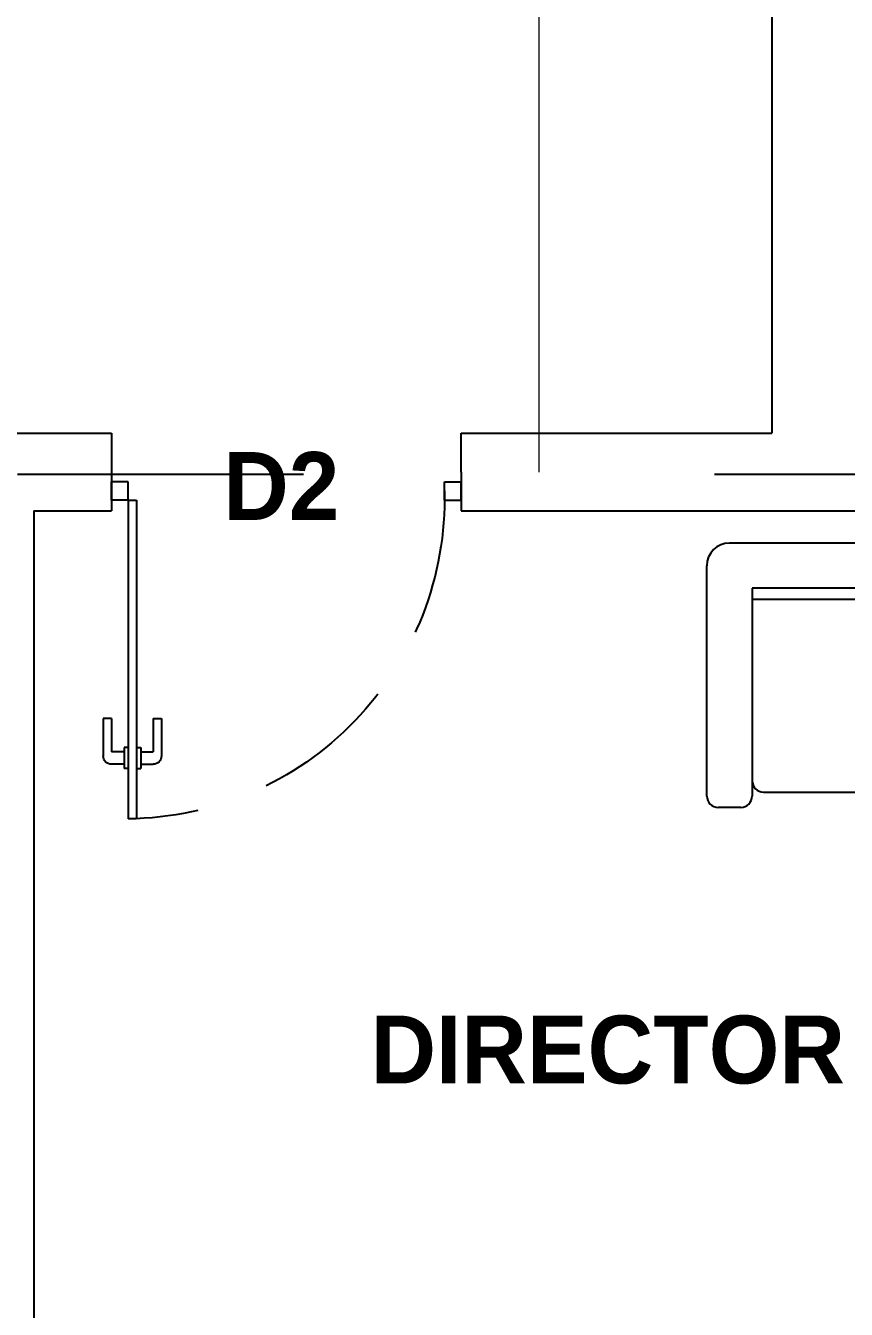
# Model space of a CAD drawing. Header units: inches. Extents: x 482566 to 494966, y -26460 to -22226.
# Drawn here: x 486369 to 486464, y -26149.3 to -26000.5 of the extents above; entities that cross this region are included whole.
import ezdxf

# ---------------------------------------------------------------- set-up
doc = ezdxf.new("R2010")
doc.units = ezdxf.units.IN
doc.header["$LTSCALE"] = 15
doc.header["$MEASUREMENT"] = 0
doc.linetypes.add('DASHED', pattern=[0.75, 0.5, -0.25])
doc.linetypes.add('TRATTEGGIATA2', pattern=[9.525, 6.35, -3.175])
doc.layers.add('A-furniture', color=50, linetype='Continuous', lineweight=9)
doc.layers.add('I-ANNO-TEXT', color=7, linetype='Continuous', lineweight=18)
for name, color, linetype in [('furniture', 4, 'Continuous'), ('GLAZING', 4, 'Continuous'), ('I-WALL-IN', 3, 'Continuous'), ('SUI GAS LINE', 30, 'TRATTEGGIATA2')]:
    doc.layers.add(name, color=color, linetype=linetype)
doc.styles.add('MICRO', font='')
doc.styles.get('MICRO').set_extended_font_data('MicrogrammaSSi', bold=True)

# ---------------------------------------------------------------- blocks, each defined once
blk = doc.blocks.new('glass doors- 900')
for p, q in [((387080.9, -15045.5), (387080.9, -14224.6)), ((387102.3, -15045.5), (387102.3, -14226.3)), ((387070.1, -14365.5), (387038, -14365.5)), ((387080.9, -14354.8), (387070.1, -14354.8)), ((387070.1, -14408.4), (387070.1, -14354.8)), ((387102.3, -14354.8), (387113, -14354.8)), ((387113, -14408.4), (387113, -14354.8)), ((387113, -14365.5), (387145.1, -14365.5)), ((387016.6, -14483.4), (387016.6, -14387)), ((387038, -14483.4), (387038, -14397.7)), ((387070.1, -14397.7), (387038, -14397.7)), ((387080.9, -14408.4), (387070.1, -14408.4)), ((387102.3, -14408.4), (387113, -14408.4)), ((387113, -14397.7), (387145.1, -14397.7)), ((387145.1, -14483.4), (387145.1, -14397.7)), ((387166.6, -14483.4), (387166.6, -14387)), ((387038, -14483.4), (387016.6, -14483.4)), ((387145.1, -14483.4), (387166.6, -14483.4)), ((387038, -15045.5), (387038, -15092.6)), ((387080.9, -15045.5), (387038, -15045.5)), ((387080.9, -15045.5), (387080.9, -15092.6)), ((387080.9, -15045.5), (387080.9, -15092.6)), ((387080.9, -15045.5), (387102.3, -15045.5)), ((387895.1, -15045.5), (387895.1, -15092.6)), ((387895.1, -15045.5), (387895.1, -15092.6)), ((387895.1, -15045.5), (387895.1, -15045.5)), ((387895.1, -15045.5), (387938, -15045.5)), ((387938, -15045.5), (387938, -15092.6)), ((387080.9, -15092.6), (387038, -15092.6)), ((387895.1, -15092.6), (387938, -15092.6))]:
    blk.add_line(p, q)
at = {"linetype": 'DASHED', "ltscale": 50}
blk.add_arc((387070.1, -15049.8), 825.3, 358.6028, 89.255, dxfattribs=at)
for centre, start, end in [((387038, -14387), 90, 180), ((387145.1, -14387), 0, 90)]:
    blk.add_arc(centre, 21.4, start, end)
blk = doc.blocks.new('A$C356546E5')
at = {"layer": 'furniture'}
for p, q in [((1.13, 49.69), (24.12, 49.69)), ((0, 46.31), (0, 48.56)), ((26.38, 2.26), (26.38, 47.44)), ((21.86, 45.18), (1.13, 45.18)), ((20.73, 4.52), (20.73, 45.18)), ((21.86, 4.52), (21.86, 45.18)), ((1.53, 44.05), (1.53, 25.98)), ((21.86, 24.85), (2.66, 24.85)), ((1.53, 23.72), (1.53, 5.65)), ((1.13, 4.52), (21.86, 4.52)), ((0, 3.39), (0, 1.13)), ((1.13, 0), (24.12, 0))]:
    blk.add_line(p, q, dxfattribs=at)
for centre, major_axis, start_param, end_param in [((1.13, 48.56), (-0.799, 0.799), -0.785398, 0.785398), ((24.12, 47.44), (1.6, 1.6), 5.497787, 7.068583), ((1.13, 46.31), (0.799, 0.799), 2.356194, 3.926991), ((2.66, 44.05), (0.799, 0.799), 0.785398, 2.356194), ((2.66, 25.98), (0.799, 0.799), 2.356194, 3.926991), ((2.66, 23.72), (0.799, 0.799), 0.785398, 2.356194), ((2.66, 5.65), (0.799, 0.799), 2.356194, 3.926991), ((1.13, 3.39), (-0.799, 0.799), -0.785398, 0.785398), ((24.12, 2.26), (-1.6, 1.6), 2.356194, 3.926991), ((1.13, 1.13), (0.799, 0.799), 2.356194, 3.926991)]:
    blk.add_ellipse(centre, major_axis=major_axis, ratio=1, start_param=start_param, end_param=end_param, dxfattribs=at)

msp = doc.modelspace()

# ---------------------------------------------------------------- linework, layer by layer
at = {"layer": 'A-furniture', "elevation": 6.93}
msp.add_lwpolyline([(486428.4, -25903.72), (486428.4, -26052.22)], dxfattribs=at)
at = {"layer": 'I-WALL-IN'}
for p, q in [((486365.4, -26047.72, 6.93), (486369.9, -26047.72, 6.93)), ((486378.9, -26047.72, 6.93), (486378.9, -26052.22, 6.93)), ((486419.4, -26052.22, 6.93), (486419.4, -26047.72, 6.93)), ((486378.9, -26052.22, 6.93), (486378.9, -26056.72, 6.93)), ((486419.4, -26052.22, 6.93), (486419.4, -26056.72, 6.93))]:
    msp.add_line(p, q, dxfattribs=at)
at = {"layer": 'I-WALL-IN', "elevation": 6.93}
for points in [[(486455.4, -25903.72), (486455.4, -26047.72)], [(486369.9, -26047.72), (486378.9, -26047.72)], [(486419.4, -26047.72), (486455.4, -26047.72)], [(486369.9, -26056.72), (486378.9, -26056.72)], [(486369.9, -26056.72), (486369.9, -26252.47)], [(486419.4, -26056.72), (486543.15, -26056.72)]]:
    msp.add_lwpolyline(points, dxfattribs=at)
at = {"layer": 'SUI GAS LINE'}
msp.add_line((486544, -26052.5), (486368, -26052.5), dxfattribs=at)

# ---------------------------------------------------------------- block references
at = {"layer": 'furniture', "xscale": 1.16150430899453, "yscale": 1.16150430899453, "zscale": 1.16150430899453, "rotation": 90.00000000000001}
msp.add_blockref('A$C356546E5', (486505.61, -26091.09), dxfattribs=at)
at = {"layer": 'GLAZING', "xscale": -0.04500000025145709, "yscale": 0.04499999998952262, "zscale": 0.04499999999999744, "rotation": 180}
msp.add_blockref('glass doors- 900', (468962.19, -26732.54, 6.93), dxfattribs=at)

# ---------------------------------------------------------------- texts
at = {"layer": 'I-ANNO-TEXT', "char_height": 7.875, "attachment_point": 1, "style": 'MICRO'}
for s, insert in [('{\\fBahnschrift Light|b1|i0|c0|p34;D2}', (486391.83, -26049.9, 6.93)), ('{\\fBahnschrift Light|b1|i0|c0|p34;DIRECTOR  }', (486408.9, -26115.23))]:
    msp.add_mtext_dynamic_manual_height_columns(s, width=7.4099, gutter_width=1.5, heights=[0], dxfattribs=dict(at, insert=insert))

doc.saveas('drawing.dxf')
